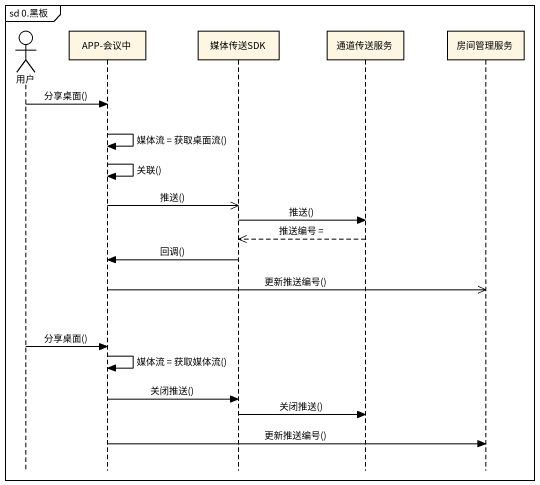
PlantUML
@startuml
mainframe sd 0.黑板
hide footbox
actor 用户
participant "APP-会议中" as APP_会议中
participant 媒体传送SDK
participant 通道传送服务
participant 房间管理服务

用户 -> APP_会议中 : 分享桌面()
APP_会议中 -> APP_会议中 : 媒体流 = 获取桌面流()
APP_会议中 -> APP_会议中 : 关联()
APP_会议中 ->> 媒体传送SDK : 推送()
媒体传送SDK -> 通道传送服务 : 推送()
通道传送服务 -->> 媒体传送SDK : 推送编号 =
媒体传送SDK -> APP_会议中 : 回调()
APP_会议中 ->> 房间管理服务 : 更新推送编号()
用户 -> APP_会议中 : 分享桌面()
APP_会议中 -> APP_会议中 : 媒体流 = 获取媒体流()
APP_会议中 -> 媒体传送SDK : 关闭推送()
媒体传送SDK -> 通道传送服务 : 关闭推送()
APP_会议中 -> 房间管理服务 : 更新推送编号()
@enduml
